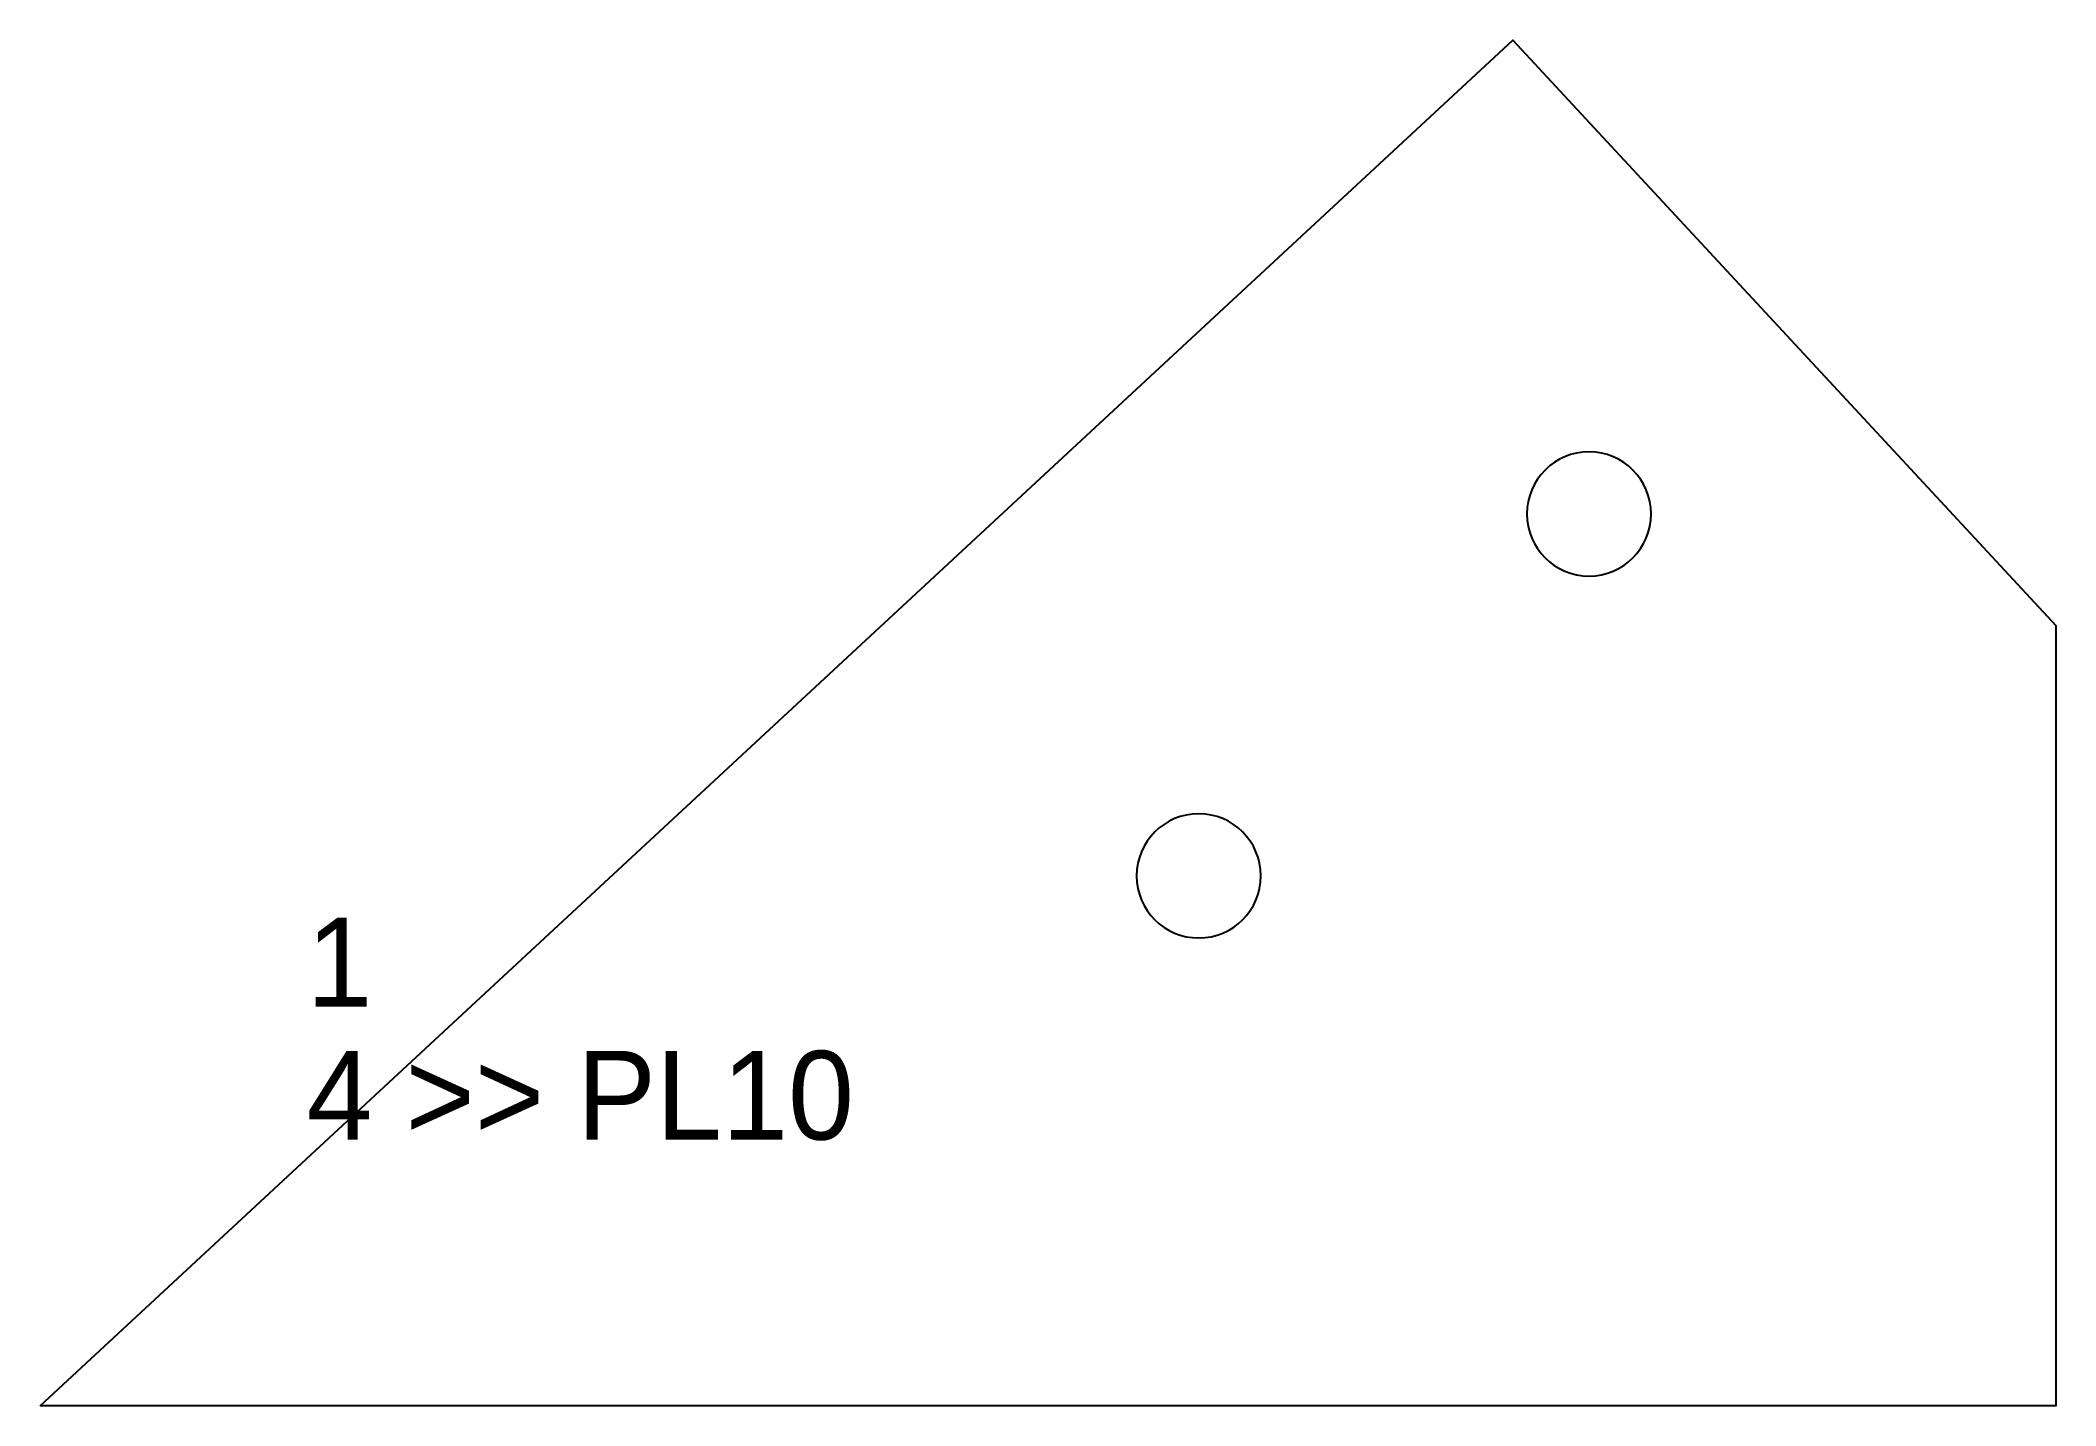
# Model space of a CAD drawing. Extents: x 0 to 227, y 0 to 154.
import ezdxf

# ---------------------------------------------------------------- set-up
doc = ezdxf.new("R2010")
doc.units = 0
for name, color, linetype in [('CUT', 7, 'CONTINUOUS'), ('HOLE', 7, 'CONTINUOUS'), ('SCRIBE', 3, 'CONTINUOUS'), ('TEXT', 7, 'CONTINUOUS')]:
    doc.layers.add(name, color=color, linetype=linetype)

msp = doc.modelspace()

# ---------------------------------------------------------------- linework, layer by layer
at = {"layer": 'CUT', "color": 7, "linetype": 'CONTINUOUS'}
msp.add_lwpolyline([(0, 0), (165.96, 153.92), (227.16, 87.94), (227.16, 0)], close=True, dxfattribs=at)
at = {"layer": 'HOLE', "color": 7, "linetype": 'CONTINUOUS'}
for points in [[(174.56, 107.53, 1), (174.56, 93.53, 1)], [(130.57, 66.73, 1), (130.57, 52.73, 1)]]:
    msp.add_lwpolyline(points, format="xyb", close=True, dxfattribs=at)

# ---------------------------------------------------------------- texts
at = {"layer": 'SCRIBE', "color": 3}
msp.add_text('1', height=10, dxfattribs=at).set_placement((30, 45))
at = {"layer": 'TEXT', "color": 7}
msp.add_text('4 >> PL10', height=10, dxfattribs=at).set_placement((30, 30))

doc.saveas('drawing.dxf')
